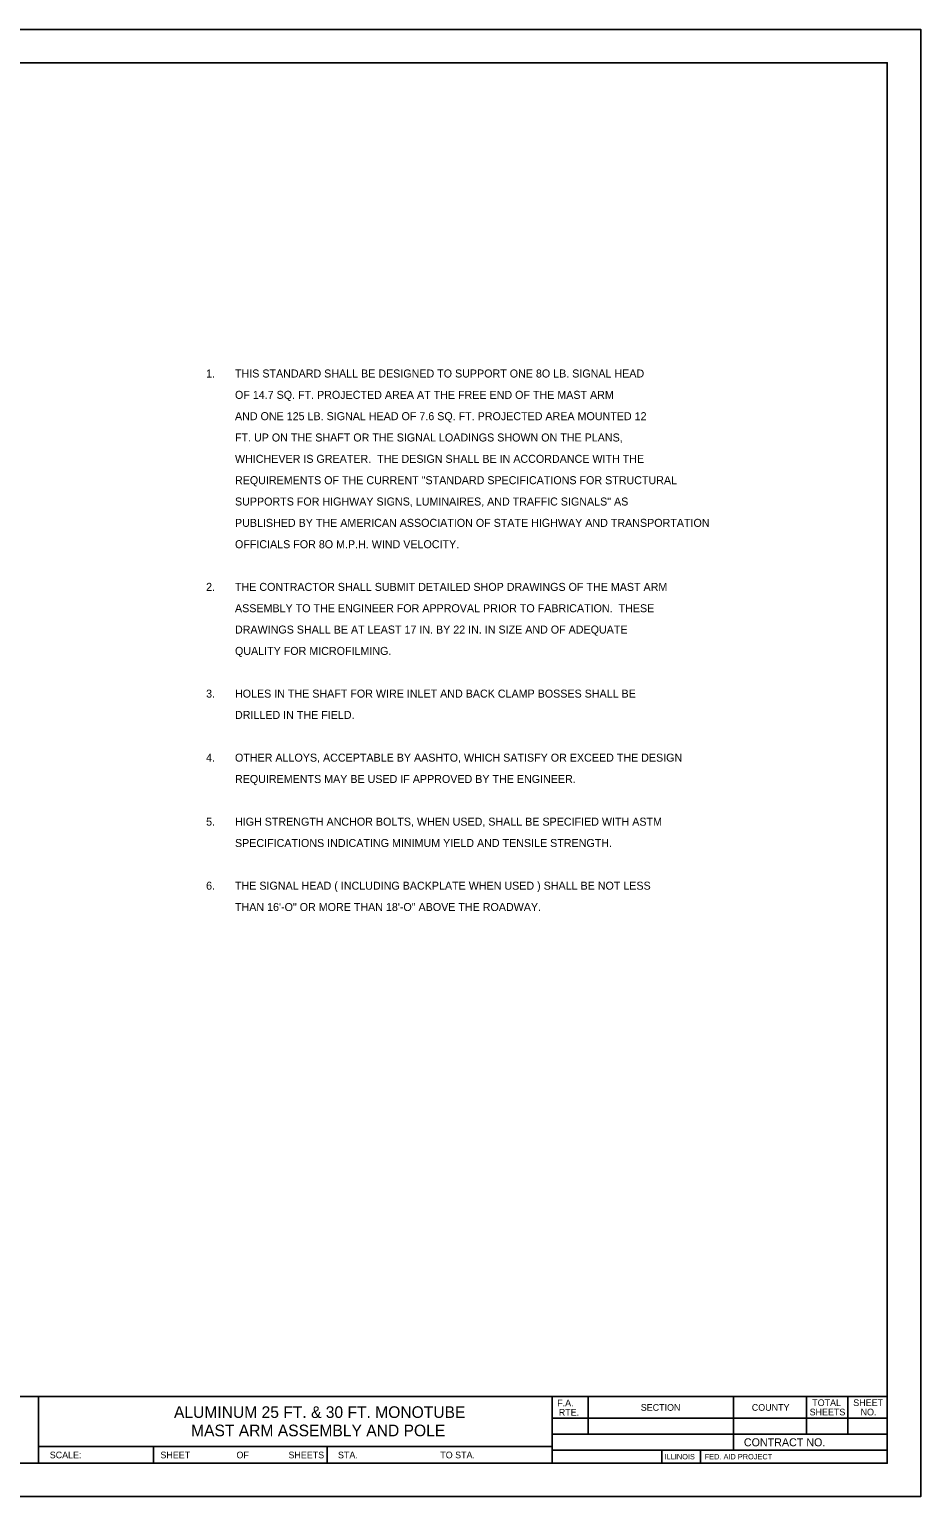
# Model space of a CAD drawing. Extents: x 57815 to 58495, y 41165 to 41605.
# Drawn here: x 58228.1 to 58495.4, y 41164.7 to 41604.7 of the extents above; entities that cross this region are included whole.
import ezdxf

# ---------------------------------------------------------------- set-up
doc = ezdxf.new("R2010")
doc.units = 0
for name, color, linetype in [('Level 48', 7, 'Continuous'), ('Sheets_50 Reference Boundary', 7, 'Continuous'), ('Sheets_General Details', 7, 'Continuous'), ('Sheets_Printer Plotting Border', 7, 'Continuous')]:
    doc.layers.add(name, color=color, linetype=linetype)

msp = doc.modelspace()

# ---------------------------------------------------------------- linework, layer by layer
at = {"layer": 'Level 48'}
msp.add_lwpolyline([(57815.41, 41604.74), (58495.41, 41604.74), (58495.41, 41164.74), (57815.41, 41164.74)], close=True, dxfattribs=at)
at = {"layer": 'Sheets_50 Reference Boundary'}
msp.add_lwpolyline([(57855.41, 41594.74), (58485.41, 41594.74), (58485.41, 41194.74), (57855.41, 41194.74)], close=True, dxfattribs=at)
at = {"layer": 'Sheets_General Details'}
for p, q in [((58495.41, 41604.74), (57815.41, 41604.74)), ((58495.41, 41164.74), (58495.41, 41604.74)), ((57855.41, 41194.74), (58485.41, 41194.74)), ((58230.89, 41194.74), (58230.89, 41174.74)), ((58384.89, 41194.74), (58384.89, 41174.74)), ((58395.69, 41194.74), (58395.69, 41183.44)), ((58439.29, 41194.74), (58439.29, 41178.64)), ((58461.13, 41194.74), (58461.13, 41183.44)), ((58473.55, 41194.74), (58473.55, 41183.44)), ((58384.89, 41188.24), (58485.41, 41188.24)), ((58230.89, 41179.74), (58384.89, 41179.74)), ((58265.41, 41179.74), (58265.41, 41174.74)), ((58317.41, 41179.74), (58317.41, 41174.74)), ((58384.89, 41183.44), (58485.41, 41183.44)), ((58384.89, 41178.64), (58485.41, 41178.64)), ((58417.83, 41178.64), (58417.83, 41174.74)), ((58429.43, 41178.64), (58429.43, 41174.74)), ((58495.41, 41164.74), (57815.41, 41164.74))]:
    msp.add_line(p, q, dxfattribs=at)
msp.add_lwpolyline([(57855.41, 41594.74), (58485.41, 41594.74), (58485.41, 41174.74), (57855.41, 41174.74)], close=True, dxfattribs=at)
at = {"layer": 'Sheets_Printer Plotting Border'}
msp.add_lwpolyline([(57815.41, 41164.74), (58495.41, 41164.74), (58495.41, 41604.74), (57815.41, 41604.74)], close=True, dxfattribs=at)

# ---------------------------------------------------------------- texts
at = {"layer": 'Sheets_General Details'}
for s, height, p in [('1.', 2.4, (58281.15, 41500.34)), ('THIS STANDARD SHALL BE DESIGNED TO SUPPORT ONE 8O LB. SIGNAL HEAD', 2.3999, (58289.81, 41500.34)), ('OF 14.7 SQ. FT. PROJECTED AREA AT THE FREE END OF THE MAST ARM', 2.3999, (58289.81, 41493.94)), ('AND ONE 125 LB. SIGNAL HEAD OF 7.6 SQ. FT. PROJECTED AREA MOUNTED 12', 2.3999, (58289.81, 41487.54)), ('FT. UP ON THE SHAFT OR THE SIGNAL LOADINGS SHOWN ON THE PLANS,', 2.3999, (58289.81, 41481.15)), ('WHICHEVER IS GREATER.  THE DESIGN SHALL BE IN ACCORDANCE WITH THE', 2.3999, (58289.81, 41474.75)), ('REQUIREMENTS OF THE CURRENT "STANDARD SPECIFICATIONS FOR STRUCTURAL', 2.3999, (58289.81, 41468.35)), ('SUPPORTS FOR HIGHWAY SIGNS, LUMINAIRES, AND TRAFFIC SIGNALS" AS', 2.3999, (58289.81, 41461.95)), ('PUBLISHED BY THE AMERICAN ASSOCIATION OF STATE HIGHWAY AND TRANSPORTATION', 2.3999, (58289.81, 41455.55)), ('OFFICIALS FOR 8O M.P.H. WIND VELOCITY.', 2.3999, (58289.81, 41449.15)), ('2.', 2.4, (58281.15, 41436.35)), ('THE CONTRACTOR SHALL SUBMIT DETAILED SHOP DRAWINGS OF THE MAST ARM', 2.3999, (58289.81, 41436.35)), ('ASSEMBLY TO THE ENGINEER FOR APPROVAL PRIOR TO FABRICATION.  THESE', 2.3999, (58289.81, 41429.95)), ('DRAWINGS SHALL BE AT LEAST 17 IN. BY 22 IN. IN SIZE AND OF ADEQUATE', 2.3999, (58289.81, 41423.55)), ('QUALITY FOR MICROFILMING.', 2.3999, (58289.81, 41417.15)), ('3.', 2.4, (58281.15, 41404.35)), ('HOLES IN THE SHAFT FOR WIRE INLET AND BACK CLAMP BOSSES SHALL BE', 2.3999, (58289.81, 41404.35)), ('DRILLED IN THE FIELD.', 2.3999, (58289.81, 41397.95)), ('4.', 2.4, (58281.15, 41385.15)), ('OTHER ALLOYS, ACCEPTABLE BY AASHTO, WHICH SATISFY OR EXCEED THE DESIGN', 2.3999, (58289.81, 41385.15)), ('REQUIREMENTS MAY BE USED IF APPROVED BY THE ENGINEER.', 2.3999, (58289.81, 41378.75)), ('5.', 2.4, (58281.15, 41365.95)), ('HIGH STRENGTH ANCHOR BOLTS, WHEN USED, SHALL BE SPECIFIED WITH ASTM', 2.3999, (58289.81, 41365.95)), ('SPECIFICATIONS INDICATING MINIMUM YIELD AND TENSILE STRENGTH.', 2.3999, (58289.81, 41359.55)), ('6.', 2.4, (58281.15, 41346.75)), ('THE SIGNAL HEAD ( INCLUDING BACKPLATE WHEN USED ) SHALL BE NOT LESS', 2.3999, (58289.81, 41346.75)), ('THAN 16\'-O" OR MORE THAN 18\'-O" ABOVE THE ROADWAY.', 2.3999, (58289.81, 41340.35)), ('F.A.  ', 2, (58386.43, 41191.84)), ('TOTAL', 2, (58462.9, 41191.91)), ('SHEET', 2, (58475.2, 41191.91)), ('ALUMINUM 25 FT. & 30 FT. MONOTUBE', 3.5, (58271.52, 41188.34)), ('RTE.', 2, (58386.9, 41189.04)), ('SECTION', 2, (58411.49, 41190.49)), ('COUNTY', 2, (58444.78, 41190.49)), ('SHEETS', 2, (58462.12, 41189.11)), ('NO.', 2, (58477.4, 41189.11)), ('MAST ARM ASSEMBLY AND POLE', 3.5, (58276.64, 41182.84)), ('CONTRACT NO.      ', 2.4, (58442.4, 41179.84)), ('SCALE:          ', 2, (58234.27, 41176.24)), ('SHEET', 2, (58267.45, 41176.24)), ('OF', 2, (58290.26, 41176.24)), ('SHEETS', 2, (58305.85, 41176.24)), ('STA.', 2, (58320.7, 41176.24)), ('TO STA.', 2, (58351.37, 41176.24)), ('ILLINOIS', 1.6, (58418.62, 41175.93)), ('FED. AID PROJECT', 1.6, (58430.65, 41175.93))]:
    msp.add_text(s, height=height, dxfattribs=at).set_placement(p)

doc.saveas('drawing.dxf')
